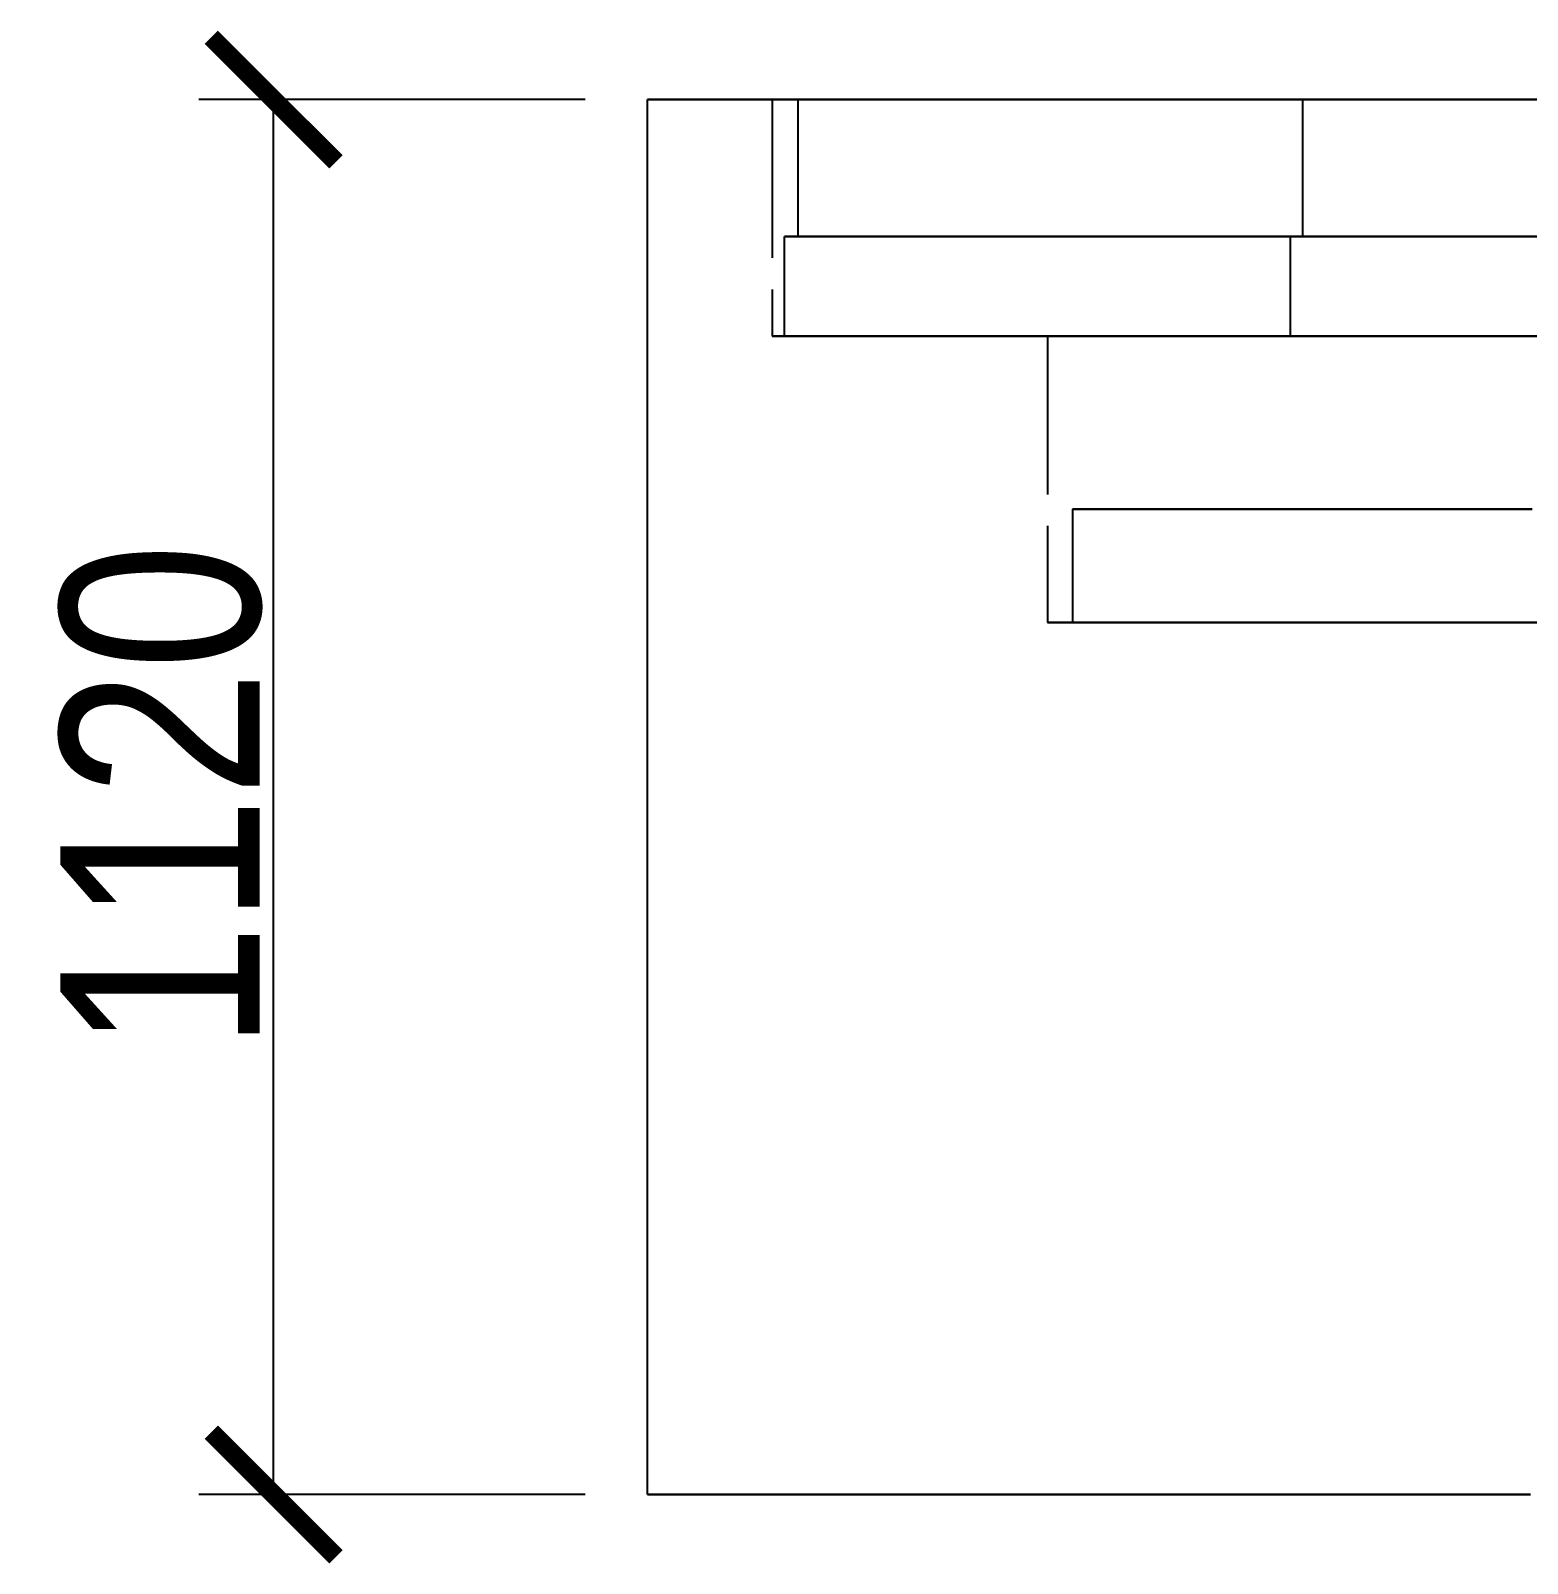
# Model space of a CAD drawing. Header units: millimetres. Extents: x -16 to 128, y -33 to 56.
# Drawn here: x -16.11 to -4.1, y 41.99 to 54.29 of the extents above; entities that cross this region are included whole.
import ezdxf

# ---------------------------------------------------------------- set-up
doc = ezdxf.new("R2010")
doc.units = ezdxf.units.MM
doc.linetypes.add('DASHED', pattern=[1.524, 1.27, -0.254])
for name, color, linetype in [('DIMS', 3, 'CONTINUOUS'), ('HIDDEN', 8, 'DASHED'), ('VISIBLE', 7, 'CONTINUOUS')]:
    doc.layers.add(name, color=color, linetype=linetype)
doc.styles.add('OpenSansCondensed-Light', font='OpenSansCondensed-Light.ttf')
doc.dimstyles.new('EZDXF', dxfattribs={"dimtxt": 0.25, "dimasz": 0.175, "dimexe": 0.375, "dimexo": 0.125, "dimgap": 0.1, "dimtad": 1, "dimlfac": 100, "dimzin": 12, "dimdsep": 46, "dimtxsty": 'OpenSansCondensed-Light', "dimblk": 'ARCHTICK', "dimcen": 2.5, "dimazin": 3, "dimtfac": 0.5, "dimtmove": 2, "dimatfit": 3})

# ---------------------------------------------------------------- blocks, each defined once
blk = doc.blocks.new('_ARCHTICK')
at = {"color": 0, "linetype": 'BYBLOCK', "const_width": 0.15}
blk.add_lwpolyline([(-0.5, -0.5), (0.5, 0.5)], dxfattribs=at)

msp = doc.modelspace()

# ---------------------------------------------------------------- linework, layer by layer
at = {"layer": 'HIDDEN'}
for points in [[(-11.16, 53.74), (-10.80571, 53.74), (-10.45143, 53.74), (-10.09714, 53.74), (-9.74286, 53.74), (-9.38857, 53.74), (-9.03429, 53.74), (-8.68, 53.74), (-8.32571, 53.74), (-7.97143, 53.74), (-7.61714, 53.74), (-7.26286, 53.74), (-6.90857, 53.74), (-6.55429, 53.74), (-6.2, 53.74), (-5.84571, 53.74), (-5.49143, 53.74), (-5.13714, 53.74), (-4.78286, 53.74), (-4.42857, 53.74), (-4.07429, 53.74)], [(-4.03175, 53.74), (-4.35429, 53.74), (-4.67683, 53.74), (-4.99937, 53.74), (-5.3219, 53.74), (-5.64444, 53.74), (-5.96698, 53.74), (-6.28952, 53.74), (-6.61206, 53.74), (-6.9346, 53.74), (-7.25714, 53.74), (-7.57968, 53.74), (-7.90222, 53.74), (-8.22476, 53.74), (-8.5473, 53.74), (-8.86984, 53.74), (-9.19238, 53.74), (-9.51492, 53.74), (-9.83746, 53.74), (-10.16, 53.74)], [(-10.16, 53.74), (-9.83746, 53.74), (-9.51492, 53.74), (-9.19238, 53.74), (-8.86984, 53.74), (-8.5473, 53.74), (-8.22476, 53.74), (-7.90222, 53.74), (-7.57968, 53.74), (-7.25714, 53.74), (-6.9346, 53.74), (-6.61206, 53.74), (-6.28952, 53.74), (-5.96698, 53.74), (-5.64444, 53.74), (-5.3219, 53.74), (-4.99937, 53.74), (-4.67683, 53.74), (-4.35429, 53.74), (-4.03175, 53.74)], [(-10.16, 53.74), (-10.16, 51.84)], [(-3.94841, 53.74), (-4.26429, 53.74), (-4.58016, 53.74), (-4.89603, 53.74), (-5.2119, 53.74), (-5.52778, 53.74), (-5.84365, 53.74), (-6.15952, 53.74), (-6.4754, 53.74), (-6.79127, 53.74), (-7.10714, 53.74), (-7.42302, 53.74), (-7.73889, 53.74), (-8.05476, 53.74), (-8.37063, 53.74), (-8.68651, 53.74), (-9.00238, 53.74), (-9.31825, 53.74), (-9.63413, 53.74), (-9.95, 53.74)], [(-9.95, 53.74), (-9.88571, 53.74), (-9.82143, 53.74), (-9.75714, 53.74), (-9.69286, 53.74), (-9.62857, 53.74), (-9.56429, 53.74), (-9.5, 53.74), (-9.43571, 53.74), (-9.37143, 53.74), (-9.30714, 53.74), (-9.24286, 53.74), (-9.17857, 53.74), (-9.11429, 53.74), (-9.05, 53.74), (-8.98571, 53.74), (-8.92143, 53.74), (-8.85714, 53.74), (-8.79286, 53.74), (-8.72857, 53.74), (-8.66429, 53.74), (-8.6, 53.74), (-8.53571, 53.74), (-8.47143, 53.74), (-8.40714, 53.74), (-8.34286, 53.74), (-8.27857, 53.74), (-8.21429, 53.74), (-8.15, 53.74), (-8.08571, 53.74), (-8.02143, 53.74), (-7.95714, 53.74), (-7.89286, 53.74), (-7.82857, 53.74), (-7.76429, 53.74), (-7.7, 53.74), (-7.63571, 53.74), (-7.57143, 53.74), (-7.50714, 53.74), (-7.44286, 53.74), (-7.37857, 53.74), (-7.31429, 53.74), (-7.25, 53.74), (-7.18571, 53.74), (-7.12143, 53.74), (-7.05714, 53.74), (-6.99286, 53.74), (-6.92857, 53.74), (-6.86429, 53.74), (-6.8, 53.74), (-6.73571, 53.74), (-6.67143, 53.74), (-6.60714, 53.74), (-6.54286, 53.74), (-6.47857, 53.74), (-6.41429, 53.74), (-6.35, 53.74), (-6.28571, 53.74), (-6.22143, 53.74), (-6.15714, 53.74), (-6.09286, 53.74), (-6.02857, 53.74), (-5.96429, 53.74), (-5.9, 53.74)], [(-9.95, 52.64), (-9.95, 53.74)], [(-4.02698, 53.74), (-4.21429, 53.74), (-4.40159, 53.74), (-4.58889, 53.74), (-4.77619, 53.74), (-4.96349, 53.74), (-5.15079, 53.74), (-5.3381, 53.74), (-5.5254, 53.74), (-5.7127, 53.74), (-5.9, 53.74)], [(-5.9, 52.64), (-5.9, 53.74)], [(-3.99206, 52.64), (-4.31143, 52.64), (-4.63079, 52.64), (-4.95016, 52.64), (-5.26952, 52.64), (-5.58889, 52.64), (-5.90825, 52.64), (-6.22762, 52.64), (-6.54698, 52.64), (-6.86635, 52.64), (-7.18571, 52.64), (-7.50508, 52.64), (-7.82444, 52.64), (-8.14381, 52.64), (-8.46317, 52.64), (-8.78254, 52.64), (-9.1019, 52.64), (-9.42127, 52.64), (-9.74063, 52.64), (-10.06, 52.64)], [(-10.06, 52.64), (-9.99556, 52.64), (-9.93111, 52.64), (-9.86667, 52.64), (-9.80222, 52.64), (-9.73778, 52.64), (-9.67333, 52.64), (-9.60889, 52.64), (-9.54444, 52.64), (-9.48, 52.64), (-9.41556, 52.64), (-9.35111, 52.64), (-9.28667, 52.64), (-9.22222, 52.64), (-9.15778, 52.64), (-9.09333, 52.64), (-9.02889, 52.64), (-8.96444, 52.64), (-8.9, 52.64), (-8.83556, 52.64), (-8.77111, 52.64), (-8.70667, 52.64), (-8.64222, 52.64), (-8.57778, 52.64), (-8.51333, 52.64), (-8.44889, 52.64), (-8.38444, 52.64), (-8.32, 52.64), (-8.25556, 52.64), (-8.19111, 52.64), (-8.12667, 52.64), (-8.06222, 52.64), (-7.99778, 52.64), (-7.93333, 52.64), (-7.86889, 52.64), (-7.80444, 52.64), (-7.74, 52.64), (-7.67556, 52.64), (-7.61111, 52.64), (-7.54667, 52.64), (-7.48222, 52.64), (-7.41778, 52.64), (-7.35333, 52.64), (-7.28889, 52.64), (-7.22444, 52.64), (-7.16, 52.64), (-7.09556, 52.64), (-7.03111, 52.64), (-6.96667, 52.64), (-6.90222, 52.64), (-6.83778, 52.64), (-6.77333, 52.64), (-6.70889, 52.64), (-6.64444, 52.64), (-6.58, 52.64), (-6.51556, 52.64), (-6.45111, 52.64), (-6.38667, 52.64), (-6.32222, 52.64), (-6.25778, 52.64), (-6.19333, 52.64), (-6.12889, 52.64), (-6.06444, 52.64), (-6, 52.64)], [(-10.06, 51.84), (-10.06, 52.64)], [(-5.9, 52.64), (-5.96429, 52.64), (-6.02857, 52.64), (-6.09286, 52.64), (-6.15714, 52.64), (-6.22143, 52.64), (-6.28571, 52.64), (-6.35, 52.64), (-6.41429, 52.64), (-6.47857, 52.64), (-6.54286, 52.64), (-6.60714, 52.64), (-6.67143, 52.64), (-6.73571, 52.64), (-6.8, 52.64), (-6.86429, 52.64), (-6.92857, 52.64), (-6.99286, 52.64), (-7.05714, 52.64), (-7.12143, 52.64), (-7.18571, 52.64), (-7.25, 52.64), (-7.31429, 52.64), (-7.37857, 52.64), (-7.44286, 52.64), (-7.50714, 52.64), (-7.57143, 52.64), (-7.63571, 52.64), (-7.7, 52.64), (-7.76429, 52.64), (-7.82857, 52.64), (-7.89286, 52.64), (-7.95714, 52.64), (-8.02143, 52.64), (-8.08571, 52.64), (-8.15, 52.64), (-8.21429, 52.64), (-8.27857, 52.64), (-8.34286, 52.64), (-8.40714, 52.64), (-8.47143, 52.64), (-8.53571, 52.64), (-8.6, 52.64), (-8.66429, 52.64), (-8.72857, 52.64), (-8.79286, 52.64), (-8.85714, 52.64), (-8.92143, 52.64), (-8.98571, 52.64), (-9.05, 52.64), (-9.11429, 52.64), (-9.17857, 52.64), (-9.24286, 52.64), (-9.30714, 52.64), (-9.37143, 52.64), (-9.43571, 52.64), (-9.5, 52.64), (-9.56429, 52.64), (-9.62857, 52.64), (-9.69286, 52.64), (-9.75714, 52.64), (-9.82143, 52.64), (-9.88571, 52.64), (-9.95, 52.64)], [(-9.95, 52.64), (-9.63413, 52.64), (-9.31825, 52.64), (-9.00238, 52.64), (-8.68651, 52.64), (-8.37063, 52.64), (-8.05476, 52.64), (-7.73889, 52.64), (-7.42302, 52.64), (-7.10714, 52.64), (-6.79127, 52.64), (-6.4754, 52.64), (-6.15952, 52.64), (-5.84365, 52.64), (-5.52778, 52.64), (-5.2119, 52.64), (-4.89603, 52.64), (-4.58016, 52.64), (-4.26429, 52.64), (-3.94841, 52.64)], [(-6, 51.84), (-6, 52.64)], [(-5.9, 52.64), (5.9, 52.64)], [(-4.03175, 51.84), (-4.35429, 51.84), (-4.67683, 51.84), (-4.99937, 51.84), (-5.3219, 51.84), (-5.64444, 51.84), (-5.96698, 51.84), (-6.28952, 51.84), (-6.61206, 51.84), (-6.9346, 51.84), (-7.25714, 51.84), (-7.57968, 51.84), (-7.90222, 51.84), (-8.22476, 51.84), (-8.5473, 51.84), (-8.86984, 51.84), (-9.19238, 51.84), (-9.51492, 51.84), (-9.83746, 51.84), (-10.16, 51.84)], [(-10.16, 51.84), (-9.83746, 51.84), (-9.51492, 51.84), (-9.19238, 51.84), (-8.86984, 51.84), (-8.5473, 51.84), (-8.22476, 51.84), (-7.90222, 51.84), (-7.57968, 51.84), (-7.25714, 51.84), (-6.9346, 51.84), (-6.61206, 51.84), (-6.28952, 51.84), (-5.96698, 51.84), (-5.64444, 51.84), (-5.3219, 51.84), (-4.99937, 51.84), (-4.67683, 51.84), (-4.35429, 51.84), (-4.03175, 51.84)], [(-6, 51.84), (-6.06444, 51.84), (-6.12889, 51.84), (-6.19333, 51.84), (-6.25778, 51.84), (-6.32222, 51.84), (-6.38667, 51.84), (-6.45111, 51.84), (-6.51556, 51.84), (-6.58, 51.84), (-6.64444, 51.84), (-6.70889, 51.84), (-6.77333, 51.84), (-6.83778, 51.84), (-6.90222, 51.84), (-6.96667, 51.84), (-7.03111, 51.84), (-7.09556, 51.84), (-7.16, 51.84), (-7.22444, 51.84), (-7.28889, 51.84), (-7.35333, 51.84), (-7.41778, 51.84), (-7.48222, 51.84), (-7.54667, 51.84), (-7.61111, 51.84), (-7.67556, 51.84), (-7.74, 51.84), (-7.80444, 51.84), (-7.86889, 51.84), (-7.93333, 51.84), (-7.99778, 51.84), (-8.06222, 51.84), (-8.12667, 51.84), (-8.19111, 51.84), (-8.25556, 51.84), (-8.32, 51.84), (-8.38444, 51.84), (-8.44889, 51.84), (-8.51333, 51.84), (-8.57778, 51.84), (-8.64222, 51.84), (-8.70667, 51.84), (-8.77111, 51.84), (-8.83556, 51.84), (-8.9, 51.84), (-8.96444, 51.84), (-9.02889, 51.84), (-9.09333, 51.84), (-9.15778, 51.84), (-9.22222, 51.84), (-9.28667, 51.84), (-9.35111, 51.84), (-9.41556, 51.84), (-9.48, 51.84), (-9.54444, 51.84), (-9.60889, 51.84), (-9.67333, 51.84), (-9.73778, 51.84), (-9.80222, 51.84), (-9.86667, 51.84), (-9.93111, 51.84), (-9.99556, 51.84), (-10.06, 51.84)], [(-10.06, 51.84), (-9.74063, 51.84), (-9.42127, 51.84), (-9.1019, 51.84), (-8.78254, 51.84), (-8.46317, 51.84), (-8.14381, 51.84), (-7.82444, 51.84), (-7.50508, 51.84), (-7.18571, 51.84), (-6.86635, 51.84), (-6.54698, 51.84), (-6.22762, 51.84), (-5.90825, 51.84), (-5.58889, 51.84), (-5.26952, 51.84), (-4.95016, 51.84), (-4.63079, 51.84), (-4.31143, 51.84), (-3.99206, 51.84)], [(-3.9119, 51.84), (-4.16429, 51.84), (-4.41667, 51.84), (-4.66905, 51.84), (-4.92143, 51.84), (-5.17381, 51.84), (-5.42619, 51.84), (-5.67857, 51.84), (-5.93095, 51.84), (-6.18333, 51.84), (-6.43571, 51.84), (-6.6881, 51.84), (-6.94048, 51.84), (-7.19286, 51.84), (-7.44524, 51.84), (-7.69762, 51.84), (-7.95, 51.84)], [(-7.95, 51.84), (-7.69762, 51.84), (-7.44524, 51.84), (-7.19286, 51.84), (-6.94048, 51.84), (-6.6881, 51.84), (-6.43571, 51.84), (-6.18333, 51.84), (-5.93095, 51.84), (-5.67857, 51.84), (-5.42619, 51.84), (-5.17381, 51.84), (-4.92143, 51.84), (-4.66905, 51.84), (-4.41667, 51.84), (-4.16429, 51.84), (-3.9119, 51.84)], [(-7.95, 51.84), (-7.95, 49.54)], [(-4.05952, 50.45), (-4.30556, 50.45), (-4.55159, 50.45), (-4.79762, 50.45), (-5.04365, 50.45), (-5.28968, 50.45), (-5.53571, 50.45), (-5.78175, 50.45), (-6.02778, 50.45), (-6.27381, 50.45), (-6.51984, 50.45), (-6.76587, 50.45), (-7.0119, 50.45), (-7.25794, 50.45), (-7.50397, 50.45), (-7.75, 50.45)], [(-7.75, 50.45), (-7.50397, 50.45), (-7.25794, 50.45), (-7.0119, 50.45), (-6.76587, 50.45), (-6.51984, 50.45), (-6.27381, 50.45), (-6.02778, 50.45), (-5.78175, 50.45), (-5.53571, 50.45), (-5.28968, 50.45), (-5.04365, 50.45), (-4.79762, 50.45), (-4.55159, 50.45), (-4.30556, 50.45), (-4.05952, 50.45)], [(-7.75, 50.45), (-7.75, 49.54)], [(-3.9119, 49.54), (-4.16429, 49.54), (-4.41667, 49.54), (-4.66905, 49.54), (-4.92143, 49.54), (-5.17381, 49.54), (-5.42619, 49.54), (-5.67857, 49.54), (-5.93095, 49.54), (-6.18333, 49.54), (-6.43571, 49.54), (-6.6881, 49.54), (-6.94048, 49.54), (-7.19286, 49.54), (-7.44524, 49.54), (-7.69762, 49.54), (-7.95, 49.54)], [(-7.95, 49.54), (-7.69762, 49.54), (-7.44524, 49.54), (-7.19286, 49.54), (-6.94048, 49.54), (-6.6881, 49.54), (-6.43571, 49.54), (-6.18333, 49.54), (-5.93095, 49.54), (-5.67857, 49.54), (-5.42619, 49.54), (-5.17381, 49.54), (-4.92143, 49.54), (-4.66905, 49.54), (-4.41667, 49.54), (-4.16429, 49.54), (-3.9119, 49.54)], [(-4.05952, 49.54), (-4.30556, 49.54), (-4.55159, 49.54), (-4.79762, 49.54), (-5.04365, 49.54), (-5.28968, 49.54), (-5.53571, 49.54), (-5.78175, 49.54), (-6.02778, 49.54), (-6.27381, 49.54), (-6.51984, 49.54), (-6.76587, 49.54), (-7.0119, 49.54), (-7.25794, 49.54), (-7.50397, 49.54), (-7.75, 49.54)], [(-7.75, 49.54), (-7.50397, 49.54), (-7.25794, 49.54), (-7.0119, 49.54), (-6.76587, 49.54), (-6.51984, 49.54), (-6.27381, 49.54), (-6.02778, 49.54), (-5.78175, 49.54), (-5.53571, 49.54), (-5.28968, 49.54), (-5.04365, 49.54), (-4.79762, 49.54), (-4.55159, 49.54), (-4.30556, 49.54), (-4.05952, 49.54)], [(-11.16, 42.54), (-10.80571, 42.54), (-10.45143, 42.54), (-10.09714, 42.54), (-9.74286, 42.54), (-9.38857, 42.54), (-9.03429, 42.54), (-8.68, 42.54), (-8.32571, 42.54), (-7.97143, 42.54), (-7.61714, 42.54), (-7.26286, 42.54), (-6.90857, 42.54), (-6.55429, 42.54), (-6.2, 42.54), (-5.84571, 42.54), (-5.49143, 42.54), (-5.13714, 42.54), (-4.78286, 42.54), (-4.42857, 42.54), (-4.07429, 42.54)]]:
    msp.add_lwpolyline(points, dxfattribs=at)
at = {"layer": 'VISIBLE'}
for points in [[(-5.9, 53.74), (-5.98349, 53.74), (-6.06698, 53.74), (-6.15048, 53.74), (-6.23397, 53.74), (-6.31746, 53.74), (-6.40095, 53.74), (-6.48444, 53.74), (-6.56794, 53.74), (-6.65143, 53.74), (-6.73492, 53.74), (-6.81841, 53.74), (-6.9019, 53.74), (-6.9854, 53.74), (-7.06889, 53.74), (-7.15238, 53.74), (-7.23587, 53.74), (-7.31937, 53.74), (-7.40286, 53.74), (-7.48635, 53.74), (-7.56984, 53.74), (-7.65333, 53.74), (-7.73683, 53.74), (-7.82032, 53.74), (-7.90381, 53.74), (-7.9873, 53.74), (-8.07079, 53.74), (-8.15429, 53.74), (-8.23778, 53.74), (-8.32127, 53.74), (-8.40476, 53.74), (-8.48825, 53.74), (-8.57175, 53.74), (-8.65524, 53.74), (-8.73873, 53.74), (-8.82222, 53.74), (-8.90571, 53.74), (-8.98921, 53.74), (-9.0727, 53.74), (-9.15619, 53.74), (-9.23968, 53.74), (-9.32317, 53.74), (-9.40667, 53.74), (-9.49016, 53.74), (-9.57365, 53.74), (-9.65714, 53.74), (-9.74063, 53.74), (-9.82413, 53.74), (-9.90762, 53.74), (-9.99111, 53.74), (-10.0746, 53.74), (-10.1581, 53.74), (-10.24159, 53.74), (-10.32508, 53.74), (-10.40857, 53.74), (-10.49206, 53.74), (-10.57556, 53.74), (-10.65905, 53.74), (-10.74254, 53.74), (-10.82603, 53.74), (-10.90952, 53.74), (-10.99302, 53.74), (-11.07651, 53.74), (-11.16, 53.74)], [(-11.16, 42.54), (-11.16, 53.74)], [(-5.9, 52.64), (-5.9, 53.74)], [(-5.9, 53.74), (5.9, 53.74)], [(-6, 51.84), (-6, 52.64)], [(-6, 52.64), (6, 52.64)], [(-6, 51.84), (-3.75, 51.84)], [(-4.07429, 42.54), (-4.42857, 42.54), (-4.78286, 42.54), (-5.13714, 42.54), (-5.49143, 42.54), (-5.84571, 42.54), (-6.2, 42.54), (-6.55429, 42.54), (-6.90857, 42.54), (-7.26286, 42.54), (-7.61714, 42.54), (-7.97143, 42.54), (-8.32571, 42.54), (-8.68, 42.54), (-9.03429, 42.54), (-9.38857, 42.54), (-9.74286, 42.54), (-10.09714, 42.54), (-10.45143, 42.54), (-10.80571, 42.54), (-11.16, 42.54)]]:
    msp.add_lwpolyline(points, dxfattribs=at)

# ---------------------------------------------------------------- dimensions: what is measured, and where the dimension line sits
at = {"layer": 'DIMS'}
msp.add_linear_dim(base=(-14.16, 42.54), p1=(-11.16, 42.54), p2=(-11.16, 53.74), angle=90, dimstyle='EZDXF', override={"dimtxt": 1.6, "dimasz": 1, "dimexe": 0.6, "dimexo": 0.5, "dimdec": 2}, dxfattribs=at).render()

doc.saveas('drawing.dxf')
